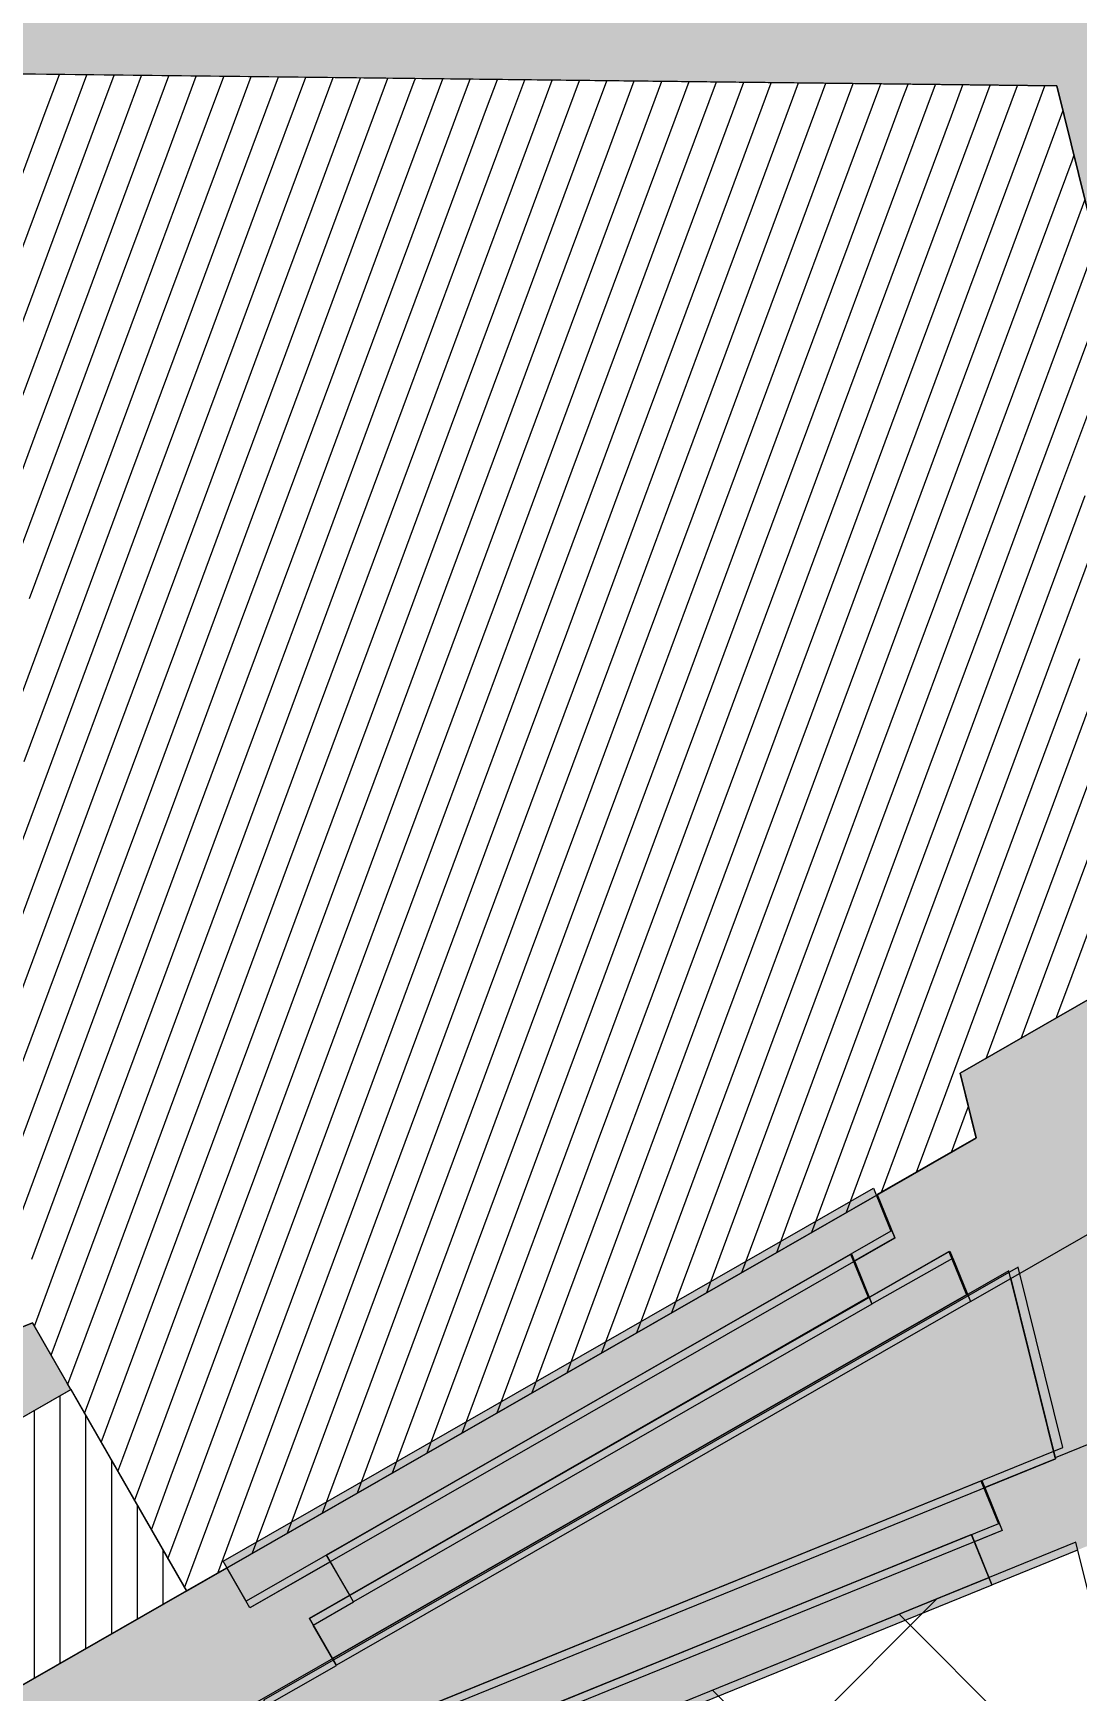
# Model space of a CAD drawing. Header units: millimetres. Extents: x -34838 to 729576, y -214038 to 121482.
# Drawn here: x 88240 to 94989, y 21061 to 31781 of the extents above; entities that cross this region are included whole.
import ezdxf

# ---------------------------------------------------------------- set-up
doc = ezdxf.new("R2010")
doc.units = ezdxf.units.MM
doc.header["$MEASUREMENT"] = 0
doc.set_wipeout_variables(frame=1)
doc.linetypes.add('Wipeout_Contour', pattern=[1000, 0, -1000])
for name, color, linetype, lineweight in [('0_Ном._пера__5', 7, 'Continuous', 0), ('_ ГП _ОЗЕЛЕНЕННЯ.3Д_Ном._пера__1', 7, 'Continuous', 13), ('_ ГП _СПОРУДИ.3Д_Ном._пера__1', 7, 'Continuous', 13), ('__ ГП __ДОРІЖКИ_.3Д_Ном._пера__1', 7, 'Continuous', 13)]:
    doc.layers.add(name, color=color, linetype=linetype, lineweight=lineweight)
for name, color, linetype, lineweight, true_color in [('0_Ном._пера__79', 7, 'Continuous', 13, 0x00bf30), ('_ ГП _90м басейн_Ном._пера__114', 7, 'Continuous', 13, 0xb9b9b9), ('_ ГП _90м басейн_Ном._пера__255', 7, 'Continuous', 0, 0xaaaaaa), ('_ ГП _ОЗЕЛЕНЕННЯ.3Д_Ном._пера__231', 7, 'Continuous', 13, 0xcfdbc1), ('_ ГП _ОЗЕЛЕНЕННЯ.3Д_Ном._пера__255', 7, 'Continuous', 0, 0xaaaaaa), ('_ ГП _СПОРУДИ.3Д_Ном._пера__253', 7, 'Continuous', 13, 0xdadada), ('__ ГП __ДОРІЖКИ_.3Д_Ном._пера__114', 7, 'Continuous', 13, 0xb9b9b9), ('__ ГП _СПОРУДИ.2Д_Ном._пера__231', 7, 'Continuous', 13, 0xcfdbc1), ('__ ГП _СПОРУДИ.2Д_Ном._пера__255', 7, 'Continuous', 0, 0xaaaaaa)]:
    doc.layers.add(name, color=color, linetype=linetype, lineweight=lineweight, true_color=true_color)
for name, color, linetype in [('_ ГП _90м басейн', 7, 'Continuous'), ('_ ГП _ОЗЕЛЕНЕННЯ.3Д', 7, 'Continuous'), ('_ ГП _СПОРУДИ.3Д', 7, 'Continuous'), ('__ ГП __ДОРІЖКИ_.3Д', 7, 'Continuous'), ('__ ГП _СПОРУДИ.2Д', 7, 'Continuous')]:
    doc.layers.add(name, color=color, linetype=linetype)
doc.styles.add('СГЕНЕРИР_СТИЛЬ_1', font='Arial.ttf')
doc.dimstyles.new('СГЕНЕРИР_СТИЛЬ__3', dxfattribs={"dimtxt": 500, "dimasz": 190, "dimexe": 0.18, "dimexo": 40, "dimgap": 0.09, "dimtad": 0, "dimtih": 1, "dimtoh": 1, "dimdec": 0, "dimzin": 0, "dimdsep": 46, "dimtxsty": 'СГЕНЕРИР_СТИЛЬ_1', "dimblk": 'ARROWHEAD_10', "dimblk1": 'ARROWHEAD_10', "dimblk2": 'ARROWHEAD_10', "dimcen": 0.09, "dimclrd": 256, "dimclre": 256, "dimclrt": 7, "dimazin": 0, "dimtfac": 1, "dimtdec": 4, "dimtmove": 0, "dimatfit": 3, "dimfxl": 1, "dimtolj": 1, "dimtzin": 0, "dimarcsym": 0})

# ---------------------------------------------------------------- blocks, each defined once
blk = doc.blocks.new('*X41')
at = {"layer": '_ ГП _90м басейн_Ном._пера__114', "color": 9, "linetype": 'Continuous', "lineweight": 13, "true_color": 0xb9b9b9}
for p, q in [((88324, 31286), (88409, 31514)), ((88481, 31227), (88586, 31512)), ((88637, 31169), (88763, 31510)), ((88637, 31169), (88763, 31510)), ((88793, 31111), (88940, 31508)), ((88949, 31053), (89117, 31506)), ((89106, 30995), (89294, 31504)), ((89262, 30937), (89472, 31502)), ((89418, 30879), (89649, 31500)), ((89418, 30879), (89649, 31500)), ((89574, 30821), (89826, 31498)), ((89730, 30763), (90003, 31496)), ((89887, 30705), (90180, 31494)), ((90043, 30647), (90357, 31492)), ((90199, 30589), (90534, 31490)), ((90199, 30589), (90534, 31490)), ((90355, 30531), (90704, 31469)), ((90512, 30473), (90860, 31411)), ((90704, 31469), (90711, 31488)), ((90860, 31411), (90888, 31486)), ((91016, 31353), (91065, 31484)), ((91172, 31295), (91242, 31482)), ((91329, 31237), (91419, 31480)), ((91329, 31237), (91419, 31480)), ((91485, 31179), (91596, 31478)), ((91641, 31121), (91773, 31476)), ((91797, 31063), (91950, 31474)), ((91954, 31005), (92127, 31472)), ((92110, 30947), (92304, 31470)), ((92110, 30947), (92304, 31470)), ((92266, 30888), (92481, 31468)), ((92422, 30830), (92658, 31466)), ((92578, 30772), (92835, 31464)), ((92735, 30714), (93012, 31461)), ((92891, 30656), (93189, 31459)), ((92891, 30656), (93189, 31459)), ((93047, 30598), (93366, 31457)), ((93203, 30540), (93543, 31455)), ((93360, 30482), (93708, 31420)), ((93708, 31420), (93720, 31453)), ((93864, 31362), (93897, 31451)), ((94020, 31304), (94074, 31449)), ((94020, 31304), (94074, 31449)), ((94177, 31246), (94251, 31447)), ((94333, 31188), (94428, 31445)), ((94489, 31130), (94605, 31443)), ((94645, 31072), (94782, 31441)), ((90668, 30415), (91016, 31353)), ((93516, 30424), (93864, 31362)), ((93672, 30366), (94020, 31304)), ((93672, 30366), (94020, 31304)), ((87976, 30348), (88324, 31286)), ((88132, 30290), (88481, 31227)), ((90824, 30357), (91172, 31295)), ((90980, 30299), (91329, 31237)), ((90980, 30299), (91329, 31237)), ((93828, 30308), (94177, 31246)), ((94801, 31014), (94899, 31277)), ((94801, 31014), (94899, 31277)), ((88289, 30232), (88637, 31169)), ((88289, 30232), (88637, 31169)), ((88445, 30174), (88793, 31111)), ((91137, 30241), (91485, 31179)), ((91293, 30183), (91641, 31121)), ((93985, 30250), (94333, 31188)), ((94141, 30192), (94489, 31130)), ((88601, 30116), (88949, 31053)), ((88757, 30058), (89106, 30995)), ((91449, 30125), (91797, 31063)), ((91605, 30067), (91954, 31005)), ((94297, 30134), (94645, 31072)), ((94453, 30076), (94801, 31014)), ((94453, 30076), (94801, 31014)), ((94958, 30956), (94970, 30989)), ((88914, 30000), (89262, 30937)), ((89070, 29942), (89418, 30879)), ((89070, 29942), (89418, 30879)), ((91762, 30009), (92110, 30947)), ((91762, 30009), (92110, 30947)), ((91918, 29951), (92266, 30888)), ((94610, 30018), (94958, 30956)), ((89226, 29884), (89574, 30821)), ((92074, 29893), (92422, 30830)), ((92230, 29835), (92578, 30772)), ((89382, 29826), (89730, 30763)), ((89539, 29768), (89887, 30705)), ((92387, 29777), (92735, 30714)), ((94766, 29960), (95041, 30702)), ((89695, 29710), (90043, 30647)), ((89851, 29652), (90199, 30589)), ((89851, 29652), (90199, 30589)), ((92543, 29719), (92891, 30656)), ((92543, 29719), (92891, 30656)), ((92699, 29661), (93047, 30598)), ((90007, 29594), (90355, 30531)), ((90164, 29536), (90512, 30473)), ((92855, 29603), (93203, 30540)), ((93012, 29545), (93360, 30482)), ((90320, 29478), (90668, 30415)), ((90476, 29420), (90824, 30357)), ((93168, 29487), (93516, 30424)), ((93324, 29429), (93672, 30366)), ((93324, 29429), (93672, 30366)), ((94922, 29902), (95112, 30415)), ((87941, 29295), (88289, 30232)), ((87941, 29295), (88289, 30232)), ((90632, 29362), (90980, 30299)), ((90632, 29362), (90980, 30299)), ((90789, 29304), (91137, 30241)), ((93480, 29371), (93828, 30308)), ((93637, 29313), (93985, 30250)), ((88097, 29237), (88445, 30174)), ((90945, 29246), (91293, 30183)), ((91101, 29188), (91449, 30125)), ((93793, 29255), (94141, 30192)), ((93949, 29197), (94297, 30134)), ((88253, 29179), (88601, 30116)), ((88409, 29121), (88757, 30058)), ((91257, 29130), (91605, 30067)), ((94105, 29139), (94453, 30076)), ((94105, 29139), (94453, 30076)), ((94261, 29081), (94610, 30018)), ((88566, 29062), (88914, 30000)), ((88722, 29004), (89070, 29942)), ((88722, 29004), (89070, 29942)), ((91413, 29072), (91762, 30009)), ((91413, 29072), (91762, 30009)), ((91570, 29014), (91918, 29951)), ((94418, 29023), (94766, 29960)), ((88878, 28946), (89226, 29884)), ((89034, 28888), (89382, 29826)), ((91726, 28956), (92074, 29893)), ((91882, 28898), (92230, 29835)), ((94574, 28965), (94922, 29902)), ((94730, 28907), (95078, 29844)), ((89190, 28830), (89539, 29768)), ((89347, 28772), (89695, 29710)), ((92038, 28840), (92387, 29777)), ((92195, 28782), (92543, 29719)), ((92195, 28782), (92543, 29719)), ((94886, 28849), (95235, 29786)), ((94886, 28849), (95235, 29786)), ((89503, 28714), (89851, 29652)), ((89503, 28714), (89851, 29652)), ((89659, 28656), (90007, 29594)), ((92351, 28723), (92699, 29661)), ((92507, 28665), (92855, 29603)), ((89815, 28598), (90164, 29536)), ((92663, 28607), (93012, 29545)), ((92820, 28549), (93168, 29487)), ((89972, 28540), (90320, 29478)), ((90128, 28482), (90476, 29420)), ((92976, 28491), (93324, 29429)), ((92976, 28491), (93324, 29429)), ((90284, 28424), (90632, 29362)), ((90284, 28424), (90632, 29362)), ((90440, 28366), (90789, 29304)), ((93132, 28433), (93480, 29371)), ((93288, 28375), (93637, 29313)), ((87905, 28241), (88253, 29179)), ((90597, 28308), (90945, 29246)), ((90753, 28250), (91101, 29188)), ((93445, 28317), (93793, 29255)), ((93601, 28259), (93949, 29197)), ((88061, 28183), (88409, 29121)), ((88217, 28125), (88566, 29062)), ((90909, 28192), (91257, 29130)), ((91065, 28134), (91413, 29072)), ((91065, 28134), (91413, 29072)), ((93757, 28201), (94105, 29139)), ((93757, 28201), (94105, 29139)), ((93913, 28143), (94261, 29081)), ((88374, 28067), (88722, 29004)), ((88374, 28067), (88722, 29004)), ((88530, 28009), (88878, 28946)), ((91222, 28076), (91570, 29014)), ((91378, 28018), (91726, 28956)), ((94070, 28085), (94418, 29023)), ((94226, 28027), (94574, 28965)), ((88686, 27951), (89034, 28888)), ((91534, 27960), (91882, 28898)), ((91690, 27902), (92038, 28840)), ((94382, 27969), (94730, 28907)), ((94538, 27911), (94886, 28849)), ((94538, 27911), (94886, 28849)), ((88842, 27893), (89190, 28830)), ((88999, 27835), (89347, 28772)), ((91847, 27844), (92195, 28782)), ((91847, 27844), (92195, 28782)), ((94695, 27853), (95043, 28791)), ((94851, 27795), (95199, 28733)), ((89155, 27777), (89503, 28714)), ((89155, 27777), (89503, 28714)), ((89311, 27719), (89659, 28656)), ((92003, 27786), (92351, 28723)), ((92159, 27728), (92507, 28665)), ((89467, 27661), (89815, 28598)), ((89624, 27603), (89972, 28540)), ((92315, 27670), (92663, 28607)), ((92472, 27612), (92820, 28549)), ((89780, 27545), (90128, 28482)), ((89936, 27487), (90284, 28424)), ((89936, 27487), (90284, 28424)), ((92628, 27554), (92976, 28491)), ((92628, 27554), (92976, 28491)), ((92784, 27496), (93132, 28433)), ((90092, 27429), (90440, 28366)), ((90249, 27371), (90597, 28308)), ((92940, 27438), (93288, 28375)), ((93097, 27380), (93445, 28317)), ((90405, 27313), (90753, 28250)), ((93253, 27322), (93601, 28259)), ((93409, 27264), (93757, 28201)), ((93409, 27264), (93757, 28201)), ((90561, 27255), (90909, 28192)), ((90717, 27197), (91065, 28134)), ((90717, 27197), (91065, 28134)), ((93565, 27206), (93913, 28143)), ((88026, 27130), (88374, 28067)), ((88026, 27130), (88374, 28067)), ((88182, 27072), (88530, 28009)), ((90873, 27139), (91222, 28076)), ((91030, 27081), (91378, 28018)), ((93721, 27148), (94070, 28085)), ((93878, 27090), (94226, 28027)), ((88338, 27014), (88686, 27951)), ((88494, 26956), (88842, 27893)), ((91186, 27023), (91534, 27960)), ((91342, 26965), (91690, 27902)), ((94034, 27032), (94382, 27969)), ((94190, 26974), (94538, 27911)), ((94190, 26974), (94538, 27911)), ((88650, 26897), (88999, 27835)), ((88807, 26839), (89155, 27777)), ((88807, 26839), (89155, 27777)), ((91498, 26907), (91847, 27844)), ((91498, 26907), (91847, 27844)), ((91655, 26849), (92003, 27786)), ((94346, 26916), (94695, 27853)), ((94503, 26858), (94851, 27795)), ((88963, 26781), (89311, 27719)), ((89119, 26723), (89467, 27661)), ((91811, 26791), (92159, 27728)), ((91967, 26733), (92315, 27670)), ((94659, 26800), (95007, 27737)), ((94815, 26742), (95163, 27679)), ((89275, 26665), (89624, 27603)), ((92123, 26675), (92472, 27612)), ((92280, 26617), (92628, 27554)), ((92280, 26617), (92628, 27554)), ((94971, 26684), (95320, 27621)), ((94971, 26684), (95320, 27621)), ((89432, 26607), (89780, 27545)), ((89588, 26549), (89936, 27487)), ((89588, 26549), (89936, 27487)), ((92436, 26558), (92784, 27496)), ((89744, 26491), (90092, 27429)), ((89900, 26433), (90249, 27371)), ((92592, 26500), (92940, 27438)), ((92748, 26442), (93097, 27380)), ((90057, 26375), (90405, 27313)), ((90213, 26317), (90561, 27255)), ((92905, 26384), (93253, 27322)), ((93061, 26326), (93409, 27264)), ((93061, 26326), (93409, 27264)), ((90369, 26259), (90717, 27197)), ((90369, 26259), (90717, 27197)), ((90525, 26201), (90873, 27139)), ((93217, 26268), (93565, 27206)), ((93373, 26210), (93721, 27148)), ((90682, 26143), (91030, 27081)), ((90838, 26085), (91186, 27023)), ((93530, 26152), (93878, 27090)), ((93686, 26094), (94034, 27032)), ((87990, 26076), (88338, 27014)), ((88146, 26018), (88494, 26956)), ((90994, 26027), (91342, 26965)), ((93842, 26036), (94190, 26974)), ((93842, 26036), (94190, 26974)), ((93998, 25978), (94346, 26916)), ((88302, 25960), (88650, 26897)), ((88459, 25902), (88807, 26839)), ((88459, 25902), (88807, 26839)), ((91150, 25969), (91498, 26907)), ((91150, 25969), (91498, 26907)), ((91307, 25911), (91655, 26849)), ((94155, 25920), (94503, 26858)), ((88615, 25844), (88963, 26781)), ((88771, 25786), (89119, 26723)), ((91463, 25853), (91811, 26791)), ((91619, 25795), (91967, 26733)), ((94311, 25862), (94659, 26800)), ((94467, 25804), (94815, 26742)), ((88927, 25728), (89275, 26665)), ((89084, 25670), (89432, 26607)), ((91775, 25737), (92123, 26675)), ((91932, 25679), (92280, 26617)), ((91932, 25679), (92280, 26617)), ((94623, 25746), (94971, 26684)), ((94623, 25746), (94971, 26684)), ((94780, 25688), (95128, 26626)), ((89240, 25612), (89588, 26549)), ((89240, 25612), (89588, 26549)), ((89396, 25554), (89744, 26491)), ((92088, 25621), (92436, 26558)), ((92244, 25563), (92592, 26500)), ((94936, 25630), (95284, 26568)), ((89552, 25496), (89900, 26433)), ((89709, 25438), (90057, 26375)), ((92400, 25505), (92748, 26442)), ((92556, 25447), (92905, 26384)), ((89865, 25380), (90213, 26317)), ((92713, 25389), (93061, 26326)), ((92713, 25389), (93061, 26326)), ((92869, 25331), (93217, 26268)), ((90021, 25322), (90369, 26259)), ((90021, 25322), (90369, 26259)), ((90177, 25264), (90525, 26201)), ((93025, 25273), (93373, 26210)), ((90333, 25206), (90682, 26143)), ((90490, 25148), (90838, 26085)), ((93181, 25215), (93530, 26152)), ((93338, 25157), (93686, 26094)), ((87954, 25023), (88302, 25960)), ((90646, 25090), (90994, 26027)), ((90802, 25032), (91150, 25969)), ((90802, 25032), (91150, 25969)), ((93494, 25099), (93842, 26036)), ((93494, 25099), (93842, 26036)), ((93650, 25041), (93998, 25978)), ((88110, 24965), (88459, 25902)), ((88110, 24965), (88459, 25902)), ((88267, 24907), (88615, 25844)), ((90958, 24974), (91307, 25911)), ((91115, 24916), (91463, 25853)), ((93806, 24983), (94155, 25920)), ((93963, 24925), (94311, 25862)), ((88423, 24849), (88771, 25786)), ((88579, 24791), (88927, 25728)), ((91271, 24858), (91619, 25795)), ((91427, 24800), (91775, 25737)), ((94119, 24867), (94467, 25804)), ((94402, 25151), (94623, 25746)), ((94402, 25151), (94623, 25746)), ((88735, 24732), (89084, 25670)), ((91583, 24742), (91932, 25679)), ((91583, 24742), (91932, 25679)), ((91740, 24684), (92088, 25621)), ((94628, 25281), (94780, 25688)), ((94854, 25411), (94936, 25630)), ((88892, 24674), (89240, 25612)), ((88892, 24674), (89240, 25612)), ((89048, 24616), (89396, 25554)), ((91896, 24626), (92244, 25563)), ((89204, 24558), (89552, 25496)), ((89360, 24500), (89709, 25438)), ((92052, 24568), (92400, 25505)), ((92208, 24510), (92556, 25447)), ((89517, 24442), (89865, 25380)), ((89673, 24384), (90021, 25322)), ((89673, 24384), (90021, 25322)), ((92365, 24452), (92713, 25389)), ((92365, 24452), (92713, 25389)), ((92521, 24393), (92869, 25331)), ((89829, 24326), (90177, 25264)), ((89985, 24268), (90333, 25206)), ((92677, 24335), (93025, 25273)), ((92833, 24277), (93181, 25215)), ((90142, 24210), (90490, 25148)), ((90298, 24152), (90646, 25090)), ((92990, 24219), (93338, 25157)), ((93146, 24161), (93494, 25099)), ((93146, 24161), (93494, 25099)), ((90454, 24094), (90802, 25032)), ((90454, 24094), (90802, 25032)), ((93302, 24103), (93650, 25041)), ((93499, 24156), (93806, 24983)), ((87919, 23969), (88267, 24907)), ((90610, 24036), (90958, 24974)), ((90767, 23978), (91115, 24916)), ((93725, 24286), (93963, 24925)), ((88075, 23911), (88423, 24849)), ((88231, 23853), (88579, 24791)), ((90923, 23920), (91271, 24858)), ((91079, 23862), (91427, 24800)), ((93951, 24415), (94119, 24867)), ((94177, 24545), (94275, 24809)), ((94177, 24545), (94275, 24809)), ((94275, 24809), (94287, 24841)), ((94275, 24809), (94287, 24841)), ((88387, 23795), (88735, 24732)), ((88544, 23737), (88892, 24674)), ((88544, 23737), (88892, 24674)), ((91235, 23804), (91583, 24742)), ((91235, 23804), (91583, 24742)), ((91392, 23746), (91740, 24684)), ((88700, 23679), (89048, 24616)), ((88856, 23621), (89204, 24558)), ((91548, 23688), (91896, 24626)), ((91704, 23630), (92052, 24568)), ((89012, 23563), (89360, 24500)), ((89169, 23505), (89517, 24442)), ((91860, 23572), (92208, 24510)), ((92016, 23514), (92365, 24452)), ((92016, 23514), (92365, 24452)), ((89325, 23447), (89673, 24384)), ((89325, 23447), (89673, 24384)), ((92173, 23456), (92521, 24393)), ((92370, 23508), (92677, 24335)), ((89481, 23389), (89829, 24326)), ((89637, 23331), (89985, 24268)), ((92596, 23638), (92833, 24277)), ((89793, 23273), (90142, 24210)), ((89950, 23215), (90298, 24152)), ((92822, 23767), (92990, 24219)), ((93048, 23897), (93146, 24161)), ((93048, 23897), (93146, 24161)), ((90106, 23157), (90454, 24094)), ((90106, 23157), (90454, 24094)), ((90262, 23099), (90610, 24036)), ((93274, 24027), (93302, 24103)), ((90418, 23041), (90767, 23978)), ((90575, 22983), (90923, 23920)), ((90731, 22925), (91079, 23862)), ((90887, 22867), (91235, 23804)), ((90887, 22867), (91235, 23804)), ((88248, 23420), (88387, 23795)), ((88356, 23232), (88544, 23737)), ((88356, 23232), (88544, 23737)), ((91043, 22809), (91392, 23746)), ((88464, 23044), (88700, 23679)), ((88572, 22856), (88856, 23621)), ((91240, 22860), (91548, 23688)), ((91466, 22990), (91704, 23630)), ((88680, 22668), (89012, 23563)), ((88820, 22567), (89169, 23505)), ((91692, 23119), (91860, 23572)), ((91918, 23249), (92016, 23514)), ((91918, 23249), (92016, 23514)), ((88977, 22509), (89325, 23447)), ((88977, 22509), (89325, 23447)), ((89133, 22451), (89481, 23389)), ((92144, 23379), (92173, 23456)), ((89289, 22393), (89637, 23331)), ((89445, 22335), (89793, 23273)), ((89602, 22277), (89950, 23215)), ((89758, 22219), (90106, 23157)), ((89758, 22219), (90106, 23157)), ((89914, 22161), (90262, 23099)), ((90111, 22212), (90418, 23041)), ((90337, 22342), (90575, 22983)), ((90563, 22471), (90731, 22925)), ((90788, 22601), (90887, 22867)), ((90788, 22601), (90887, 22867)), ((91014, 22731), (91043, 22809)), ((88788, 22479), (88820, 22567)), ((88896, 22291), (88977, 22509)), ((88896, 22291), (88977, 22509)), ((89004, 22103), (89133, 22451)), ((89111, 21915), (89289, 22393)), ((89219, 21727), (89445, 22335)), ((89433, 21823), (89602, 22277)), ((89659, 21953), (89758, 22219)), ((89659, 21953), (89758, 22219)), ((89885, 22083), (89914, 22161))]:
    blk.add_line(p, q, dxfattribs=at)
blk = doc.blocks.new('3D-сетка_23_4', base_point=(96163, 26163))
at = {"layer": '_ ГП _90м басейн_Ном._пера__255', "color": 253, "linetype": 'Continuous', "lineweight": 0, "true_color": 0xaaaaaa, "flags": 128}
blk.add_lwpolyline([(96163, 26163), (94859, 31440), (77309, 31642, -0.119322), (75521, 26477), (83313, 21435), (88236, 23441), (89231, 21707), (94337, 24636), (94235, 25055)], format="xyb", close=True, dxfattribs=at)
at = {"layer": '_ ГП _90м басейн', "color": 253, "lineweight": 0, "true_color": 0xaaaaaa}
blk.add_blockref('*X41', (0, 0), dxfattribs=at)
blk = doc.blocks.new('*X49')
at = {"layer": '_ ГП _90м басейн_Ном._пера__114', "color": 9, "linetype": 'Continuous', "lineweight": 13, "true_color": 0xb9b9b9}
for p, q in [((88415, 22679), (88415, 22969)), ((88248, 22679), (88248, 22873)), ((88248, 22679), (88248, 22873)), ((88581, 22679), (88581, 22844)), ((88081, 22679), (88081, 22777)), ((87915, 22679), (87915, 22682)), ((87915, 21679), (87915, 22679)), ((88081, 21679), (88081, 22679)), ((88248, 21679), (88248, 22679)), ((88248, 21679), (88248, 22679)), ((88415, 21679), (88415, 22679)), ((88581, 21679), (88581, 22679)), ((87748, 21679), (87748, 22586)), ((88748, 21679), (88748, 22553)), ((87581, 21679), (87581, 22491)), ((87248, 21679), (87248, 22299)), ((87415, 21679), (87415, 22395)), ((87415, 21679), (87415, 22395)), ((87081, 21679), (87081, 22204)), ((88915, 21679), (88915, 22263)), ((86915, 21679), (86915, 22108)), ((86748, 21679), (86748, 22013)), ((86581, 21679), (86581, 21917)), ((86581, 21679), (86581, 21917)), ((89081, 21679), (89081, 21972)), ((89081, 21679), (89081, 21972)), ((86415, 21679), (86415, 21821)), ((86248, 21679), (86248, 21726)), ((86248, 20679), (86248, 21679)), ((86415, 20679), (86415, 21679)), ((86581, 20679), (86581, 21679)), ((86581, 20679), (86581, 21679)), ((86748, 20679), (86748, 21679)), ((86915, 20679), (86915, 21679)), ((87081, 20679), (87081, 21679)), ((87248, 20679), (87248, 21679)), ((87415, 20679), (87415, 21679)), ((87415, 20679), (87415, 21679)), ((87581, 20761), (87581, 21679)), ((87748, 20857), (87748, 21679)), ((87915, 20952), (87915, 21679)), ((88081, 21048), (88081, 21679)), ((88248, 21144), (88248, 21679)), ((88248, 21144), (88248, 21679)), ((88415, 21239), (88415, 21679)), ((88581, 21335), (88581, 21679)), ((88748, 21430), (88748, 21679)), ((88915, 21526), (88915, 21679)), ((89081, 21622), (89081, 21679)), ((89081, 21622), (89081, 21679)), ((86081, 20679), (86081, 21630)), ((85915, 20679), (85915, 21534)), ((85581, 20679), (85581, 21343)), ((85748, 20679), (85748, 21439)), ((85748, 20679), (85748, 21439)), ((85415, 20679), (85415, 21248)), ((85248, 20679), (85248, 21152)), ((85081, 20679), (85081, 21056)), ((84915, 20679), (84915, 20961)), ((84915, 20679), (84915, 20961)), ((84748, 20679), (84748, 20865)), ((84581, 20679), (84581, 20770)), ((84415, 19679), (84415, 20674)), ((84581, 19679), (84581, 20679)), ((84748, 19679), (84748, 20679)), ((84915, 19679), (84915, 20679)), ((84915, 19679), (84915, 20679)), ((85081, 19679), (85081, 20679)), ((85248, 19679), (85248, 20679)), ((85415, 19679), (85415, 20679)), ((85581, 19679), (85581, 20679)), ((85748, 19710), (85748, 20679)), ((85748, 19710), (85748, 20679)), ((85915, 19805), (85915, 20679)), ((86081, 19901), (86081, 20679)), ((86248, 19996), (86248, 20679)), ((86415, 20092), (86415, 20679)), ((86581, 20188), (86581, 20679)), ((86581, 20188), (86581, 20679)), ((86748, 20283), (86748, 20679)), ((86915, 20379), (86915, 20679)), ((87081, 20474), (87081, 20679)), ((87248, 20570), (87248, 20679)), ((87415, 20666), (87415, 20679)), ((87415, 20666), (87415, 20679)), ((84081, 19679), (84081, 20483)), ((84081, 19679), (84081, 20483)), ((84248, 19679), (84248, 20578)), ((83915, 19679), (83915, 20387)), ((83748, 19679), (83748, 20292)), ((83581, 19679), (83581, 20196)), ((83415, 19679), (83415, 20100)), ((83248, 19679), (83248, 20005)), ((83248, 19679), (83248, 20005)), ((83081, 19679), (83081, 19909)), ((82915, 19679), (82915, 19814)), ((82581, 18679), (82581, 19622)), ((82748, 19679), (82748, 19718)), ((82748, 18679), (82748, 19679)), ((82915, 18679), (82915, 19679)), ((83081, 18679), (83081, 19679)), ((83248, 18679), (83248, 19679)), ((83248, 18679), (83248, 19679)), ((83415, 18679), (83415, 19679)), ((83581, 18679), (83581, 19679)), ((83748, 18679), (83748, 19679)), ((83915, 18679), (83915, 19679)), ((84081, 18754), (84081, 19679)), ((84081, 18754), (84081, 19679)), ((84248, 18849), (84248, 19679)), ((84415, 18945), (84415, 19679)), ((84581, 19040), (84581, 19679)), ((84748, 19136), (84748, 19679)), ((84915, 19232), (84915, 19679)), ((84915, 19232), (84915, 19679)), ((85081, 19327), (85081, 19679)), ((85248, 19423), (85248, 19679)), ((85415, 19518), (85415, 19679)), ((85581, 19614), (85581, 19679)), ((82415, 18679), (82415, 19527)), ((82415, 18679), (82415, 19527)), ((82248, 18679), (82248, 19431)), ((82081, 18679), (82081, 19336)), ((81915, 18679), (81915, 19240)), ((81748, 18679), (81748, 19144)), ((81581, 18679), (81581, 19049)), ((81581, 18679), (81581, 19049)), ((81415, 18679), (81415, 18953)), ((81081, 18679), (81081, 18762)), ((81248, 18679), (81248, 18858)), ((80915, 17679), (80915, 18666)), ((81081, 17679), (81081, 18679)), ((81248, 17679), (81248, 18679)), ((81415, 17679), (81415, 18679)), ((81581, 17679), (81581, 18679)), ((81581, 17679), (81581, 18679)), ((81748, 17679), (81748, 18679)), ((81915, 17679), (81915, 18679)), ((82081, 17679), (82081, 18679)), ((82248, 17702), (82248, 18679)), ((82415, 17797), (82415, 18679)), ((82415, 17797), (82415, 18679)), ((82581, 17893), (82581, 18679)), ((82748, 17989), (82748, 18679)), ((82915, 18084), (82915, 18679)), ((83081, 18180), (83081, 18679)), ((83248, 18275), (83248, 18679)), ((83248, 18275), (83248, 18679)), ((83415, 18371), (83415, 18679)), ((83581, 18467), (83581, 18679)), ((83748, 18562), (83748, 18679)), ((83915, 18658), (83915, 18679)), ((80748, 17679), (80748, 18571)), ((80748, 17679), (80748, 18571)), ((80581, 17679), (80581, 18475)), ((80415, 17679), (80415, 18380)), ((80248, 17679), (80248, 18284)), ((80081, 17679), (80081, 18188)), ((79915, 17679), (79915, 18093)), ((79915, 17679), (79915, 18093)), ((79748, 17679), (79748, 17997)), ((79415, 17679), (79415, 17806)), ((79581, 17679), (79581, 17902)), ((79248, 17679), (79248, 17710)), ((79081, 17342), (79081, 17615)), ((79081, 17342), (79081, 17615)), ((79248, 17137), (79248, 17679)), ((79415, 16932), (79415, 17679)), ((79581, 16727), (79581, 17679)), ((79748, 16679), (79748, 17679)), ((79915, 16679), (79915, 17679)), ((79915, 16679), (79915, 17679)), ((80081, 16679), (80081, 17679)), ((80248, 16679), (80248, 17679)), ((80415, 16679), (80415, 17679)), ((80581, 16746), (80581, 17679)), ((80748, 16841), (80748, 17679)), ((80748, 16841), (80748, 17679)), ((80915, 16937), (80915, 17679)), ((81081, 17033), (81081, 17679)), ((81248, 17128), (81248, 17679)), ((81415, 17224), (81415, 17679)), ((81581, 17319), (81581, 17679)), ((81581, 17319), (81581, 17679)), ((81748, 17415), (81748, 17679)), ((81915, 17511), (81915, 17679)), ((82081, 17606), (82081, 17679)), ((79748, 16522), (79748, 16679)), ((79915, 16363), (79915, 16679)), ((79915, 16363), (79915, 16679)), ((80081, 16459), (80081, 16679)), ((80248, 16555), (80248, 16679)), ((80415, 16650), (80415, 16679))]:
    blk.add_line(p, q, dxfattribs=at)
blk = doc.blocks.new('3D-сетка_27_4', base_point=(88486, 23010))
at = {"layer": '_ ГП _90м басейн_Ном._пера__255', "color": 253, "linetype": 'Continuous', "lineweight": 0, "true_color": 0xaaaaaa, "flags": 128}
blk.add_lwpolyline([(88486, 23010), (78930, 17528), (79889, 16349), (89233, 21708)], close=True, dxfattribs=at)
at = {"layer": '_ ГП _90м басейн', "color": 253, "lineweight": 0, "true_color": 0xaaaaaa}
blk.add_blockref('*X49', (0, 0), dxfattribs=at)
blk = doc.blocks.new('3D-сетка_28_4', base_point=(18511, 102144))
at = {"layer": '_ ГП _ОЗЕЛЕНЕННЯ.3Д_Ном._пера__231', "linetype": 'Continuous', "lineweight": 0, "true_color": 0x7c8373}
blk.add_hatch(color=8, dxfattribs=at).paths.add_polyline_path([(18511, 102144), (32176, 99356), (32777, 102133), (38339, 98909), (38107, 98143), (41707, 96057), (42933, 99724), (57004, 95039), (54799, 88385), (66883, 81470), (66652, 73238), (81463, 64652), (82125, 63322), (81854, 62743), (89127, 48106), (89818, 46715), (91316, 47709), (91592, 46559), (89925, 45540), (90302, 44041), (93163, 32469), (77339, 32030), (77309, 31642), (94859, 31440), (96163, 26163), (94235, 25055), (94337, 24636), (93698, 24270), (93812, 23990), (93551, 23841), (93664, 23563), (94187, 23859), (94301, 23578), (94561, 23728), (94850, 22561), (94394, 22376), (94507, 22098), (94326, 22024), (94439, 21746), (94995, 21972), (101771, 24743), (100702, 29065), (98651, 37246), (97849, 40431), (96873, 44300), (95480, 49804), (95190, 50477), (91449, 58040), (87509, 65969), (80026, 81028), (79018, 83014, -0.058401), (76228, 90820), (73212, 105082, 0.044749), (70748, 112333), (66846, 121482), (18029, 115801), (18213, 110575)])
at = {"layer": '_ ГП _ОЗЕЛЕНЕННЯ.3Д_Ном._пера__255', "color": 253, "linetype": 'Continuous', "lineweight": 0, "true_color": 0xaaaaaa, "flags": 128}
blk.add_lwpolyline([(90302, 44041), (93163, 32469), (77339, 32030), (77309, 31642), (94859, 31440), (96163, 26163), (94235, 25055), (94337, 24636), (93698, 24270), (93812, 23990), (93551, 23841), (93664, 23563), (94187, 23859), (94301, 23578), (94561, 23728), (94850, 22561), (94394, 22376), (94507, 22098), (94326, 22024), (94439, 21746), (94995, 21972)], dxfattribs=at)
blk = doc.blocks.new('3D-сетка_29_4', base_point=(69461, 16080))
at = {"layer": '__ ГП _СПОРУДИ.2Д_Ном._пера__231', "linetype": 'Continuous', "lineweight": 0, "true_color": 0x7c8373}
blk.add_hatch(color=8, dxfattribs=at).paths.add_polyline_path([(69461, 16080), (73282, 16080), (75963, 16080), (76210, 16080), (76339, 16080), (78930, 17528), (88483, 23011), (88460, 23050), (88236, 23441), (83313, 21435), (80250, 19651), (78180, 18450), (77427, 19377), (77220, 19292), (76585, 19029), (71781, 17040)])
at = {"layer": '__ ГП _СПОРУДИ.2Д_Ном._пера__255', "color": 253, "linetype": 'Continuous', "lineweight": 0, "true_color": 0xaaaaaa, "flags": 128}
blk.add_lwpolyline([(69461, 16080), (73282, 16080), (75963, 16080), (76210, 16080), (76339, 16080), (78930, 17528), (88483, 23011), (88460, 23050), (88236, 23441), (83313, 21435), (80250, 19651), (78180, 18450), (77427, 19377), (77220, 19292), (76585, 19029), (71781, 17040)], close=True, dxfattribs=at)
blk = doc.blocks.new('3D-сетка_30_4', base_point=(90312, 21636))
at = {"layer": '_ ГП _ОЗЕЛЕНЕННЯ.3Д_Ном._пера__231', "linetype": 'Continuous', "lineweight": 0, "true_color": 0x7c8373}
blk.add_hatch(color=8, dxfattribs=at).paths.add_polyline_path([(90312, 21636), (90163, 21896), (89642, 21598), (89493, 21858), (89233, 21708), (79889, 16349), (80209, 15956), (90200, 20022), (90086, 20302), (90329, 20400), (90179, 20661), (89899, 20547), (89680, 20928), (90201, 21226), (90052, 21487)])
at = {"layer": '_ ГП _ОЗЕЛЕНЕННЯ.3Д_Ном._пера__255', "color": 253, "linetype": 'Continuous', "lineweight": 0, "true_color": 0xaaaaaa, "flags": 128}
blk.add_lwpolyline([(90312, 21636), (90163, 21896), (89642, 21598), (89493, 21858), (89233, 21708), (79889, 16349), (80209, 15956), (90200, 20022), (90086, 20302), (90329, 20400), (90179, 20661), (89899, 20547), (89680, 20928), (90201, 21226), (90052, 21487)], close=True, dxfattribs=at)
blk = doc.blocks.new('3D-сетка_38_4', base_point=(90200, 20022))
at = {"layer": '__ ГП __ДОРІЖКИ_.3Д_Ном._пера__114', "linetype": 'Continuous', "lineweight": 0, "true_color": 0x2e2e2e}
blk.add_hatch(color=250, dxfattribs=at).paths.add_polyline_path([(90200, 20022), (94439, 21746), (94307, 22073), (90068, 20348)])
at = {"layer": '__ ГП __ДОРІЖКИ_.3Д_Ном._пера__1', "color": 7, "linetype": 'Continuous', "lineweight": 13, "flags": 128}
blk.add_lwpolyline([(90200, 20022), (90068, 20348), (94307, 22073), (94439, 21746)], close=True, dxfattribs=at)
blk = doc.blocks.new('3D-сетка_39_4', base_point=(90329, 20400))
at = {"layer": '__ ГП __ДОРІЖКИ_.3Д_Ном._пера__114', "linetype": 'Continuous', "lineweight": 0, "true_color": 0x2e2e2e}
blk.add_hatch(color=250, dxfattribs=at).paths.add_polyline_path([(90329, 20400), (94507, 22098), (94375, 22422), (90154, 20704)])
at = {"layer": '__ ГП __ДОРІЖКИ_.3Д_Ном._пера__1', "color": 7, "linetype": 'Continuous', "lineweight": 13, "flags": 128}
blk.add_lwpolyline([(90329, 20400), (90154, 20704), (94375, 22422), (94507, 22098)], close=True, dxfattribs=at)
blk = doc.blocks.new('3D-сетка_40_4', base_point=(89899, 20547))
at = {"layer": '__ ГП __ДОРІЖКИ_.3Д_Ном._пера__114', "linetype": 'Continuous', "lineweight": 0, "true_color": 0x2e2e2e}
blk.add_hatch(color=250, dxfattribs=at).paths.add_polyline_path([(89899, 20547), (94850, 22561), (94549, 23778), (89656, 20971)])
at = {"layer": '__ ГП __ДОРІЖКИ_.3Д_Ном._пера__1', "color": 7, "linetype": 'Continuous', "lineweight": 13, "flags": 128}
blk.add_lwpolyline([(89899, 20547), (94850, 22561), (94549, 23778), (89656, 20971)], close=True, dxfattribs=at)
blk = doc.blocks.new('3D-сетка_41_4', base_point=(90201, 21226))
at = {"layer": '__ ГП __ДОРІЖКИ_.3Д_Ном._пера__114', "linetype": 'Continuous', "lineweight": 0, "true_color": 0x2e2e2e}
blk.add_hatch(color=250, dxfattribs=at).paths.add_polyline_path([(90201, 21226), (94301, 23578), (94168, 23905), (90027, 21530)])
at = {"layer": '__ ГП __ДОРІЖКИ_.3Д_Ном._пера__1', "color": 7, "linetype": 'Continuous', "lineweight": 13, "flags": 128}
blk.add_lwpolyline([(90201, 21226), (90027, 21530), (94168, 23905), (94301, 23578)], close=True, dxfattribs=at)
blk = doc.blocks.new('3D-сетка_42_4', base_point=(90312, 21636))
at = {"layer": '__ ГП __ДОРІЖКИ_.3Д_Ном._пера__114', "linetype": 'Continuous', "lineweight": 0, "true_color": 0x2e2e2e}
blk.add_hatch(color=250, dxfattribs=at).paths.add_polyline_path([(90312, 21636), (93664, 23563), (93532, 23888), (90138, 21940)])
at = {"layer": '__ ГП __ДОРІЖКИ_.3Д_Ном._пера__1', "color": 7, "linetype": 'Continuous', "lineweight": 13, "flags": 128}
blk.add_lwpolyline([(90312, 21636), (90138, 21940), (93532, 23888), (93664, 23563)], close=True, dxfattribs=at)
blk = doc.blocks.new('3D-сетка_43_4', base_point=(89642, 21598))
at = {"layer": '__ ГП __ДОРІЖКИ_.3Д_Ном._пера__114', "linetype": 'Continuous', "lineweight": 0, "true_color": 0x2e2e2e}
blk.add_hatch(color=250, dxfattribs=at).paths.add_polyline_path([(89642, 21598), (93812, 23990), (93698, 24270), (89493, 21858)])
at = {"layer": '__ ГП __ДОРІЖКИ_.3Д_Ном._пера__1', "color": 7, "linetype": 'Continuous', "lineweight": 13, "flags": 128}
blk.add_lwpolyline([(89642, 21598), (89493, 21858), (93698, 24270), (93812, 23990)], close=True, dxfattribs=at)
blk = doc.blocks.new('3D-сетка_73_4', base_point=(90182, 20068))
at = {"layer": '__ ГП __ДОРІЖКИ_.3Д_Ном._пера__114', "linetype": 'Continuous', "lineweight": 0, "true_color": 0x2e2e2e}
blk.add_hatch(color=250, dxfattribs=at).paths.add_polyline_path([(90182, 20068), (94421, 21793), (94306, 22073), (90067, 20348)])
at = {"layer": '__ ГП __ДОРІЖКИ_.3Д_Ном._пера__1', "color": 7, "linetype": 'Continuous', "lineweight": 13, "flags": 128}
blk.add_lwpolyline([(90182, 20068), (90067, 20348), (94306, 22073), (94421, 21793)], close=True, dxfattribs=at)
blk = doc.blocks.new('3D-сетка_74_4', base_point=(90304, 20444))
at = {"layer": '__ ГП __ДОРІЖКИ_.3Д_Ном._пера__114', "linetype": 'Continuous', "lineweight": 0, "true_color": 0x2e2e2e}
blk.add_hatch(color=250, dxfattribs=at).paths.add_polyline_path([(90304, 20444), (94482, 22141), (94369, 22419), (90155, 20704)])
at = {"layer": '__ ГП __ДОРІЖКИ_.3Д_Ном._пера__1', "color": 7, "linetype": 'Continuous', "lineweight": 13, "flags": 128}
blk.add_lwpolyline([(90304, 20444), (90155, 20704), (94369, 22419), (94482, 22141)], close=True, dxfattribs=at)
blk = doc.blocks.new('3D-сетка_75_4', base_point=(89949, 20621))
at = {"layer": '__ ГП __ДОРІЖКИ_.3Д_Ном._пера__114', "linetype": 'Continuous', "lineweight": 0, "true_color": 0x2e2e2e}
blk.add_hatch(color=250, dxfattribs=at).paths.add_polyline_path([(89949, 20621), (94899, 22635), (94611, 23802), (89730, 21002)])
at = {"layer": '__ ГП __ДОРІЖКИ_.3Д_Ном._пера__1', "color": 7, "linetype": 'Continuous', "lineweight": 13, "flags": 128}
blk.add_lwpolyline([(89949, 20621), (94899, 22635), (94611, 23802), (89730, 21002)], close=True, dxfattribs=at)
blk = doc.blocks.new('3D-сетка_76_4', base_point=(90176, 21270))
at = {"layer": '__ ГП __ДОРІЖКИ_.3Д_Ном._пера__114', "linetype": 'Continuous', "lineweight": 0, "true_color": 0x2e2e2e}
blk.add_hatch(color=250, dxfattribs=at).paths.add_polyline_path([(90176, 21270), (94276, 23622), (94162, 23902), (90027, 21530)])
at = {"layer": '__ ГП __ДОРІЖКИ_.3Д_Ном._пера__1', "color": 7, "linetype": 'Continuous', "lineweight": 13, "flags": 128}
blk.add_lwpolyline([(90176, 21270), (90027, 21530), (94162, 23902), (94276, 23622)], close=True, dxfattribs=at)
blk = doc.blocks.new('3D-сетка_77_4', base_point=(90287, 21679))
at = {"layer": '__ ГП __ДОРІЖКИ_.3Д_Ном._пера__114', "linetype": 'Continuous', "lineweight": 0, "true_color": 0x2e2e2e}
blk.add_hatch(color=250, dxfattribs=at).paths.add_polyline_path([(90287, 21679), (93639, 23607), (93526, 23885), (90138, 21939)])
at = {"layer": '__ ГП __ДОРІЖКИ_.3Д_Ном._пера__1', "color": 7, "linetype": 'Continuous', "lineweight": 13, "flags": 128}
blk.add_lwpolyline([(90287, 21679), (90138, 21939), (93526, 23885), (93639, 23607)], close=True, dxfattribs=at)
blk = doc.blocks.new('3D-сетка_78_4', base_point=(89617, 21641))
at = {"layer": '__ ГП __ДОРІЖКИ_.3Д_Ном._пера__114', "linetype": 'Continuous', "lineweight": 0, "true_color": 0x2e2e2e}
blk.add_hatch(color=250, dxfattribs=at).paths.add_polyline_path([(89617, 21641), (93787, 24033), (93673, 24313), (89468, 21901)])
at = {"layer": '__ ГП __ДОРІЖКИ_.3Д_Ном._пера__1', "color": 7, "linetype": 'Continuous', "lineweight": 13, "flags": 128}
blk.add_lwpolyline([(89617, 21641), (89468, 21901), (93673, 24313), (93787, 24033)], close=True, dxfattribs=at)
blk = doc.blocks.new('Перекрытие_2_4', base_point=(-3125, 12148))
at = {"layer": '_ ГП _СПОРУДИ.3Д_Ном._пера__253', "linetype": 'Continuous', "lineweight": 13, "true_color": 0xdadada}
h = blk.add_hatch(dxfattribs=at)
h.set_pattern_fill('Г___ТРОТУАРИ_М500_0004', color=254, style=0, pattern_type=2)
h.set_pattern_definition([(45, (-275, 12150), (-848.528, 848.528), []), (315, (-275, 12150), (848.528, 848.528), [])])
h.paths.add_polyline_path([(-3125, 12148), (-3125, 10008), (-2650, 9430), (-2650, 9150), (-75, 9150), (-75, 12150), (70932, 12150), (96193, 12150), (96203, 17088), (94983, 22022), (80176, 15996), (78930, 17528), (76339, 16080), (47497, 16080), (47497, 16180), (42497, 16180), (42497, 16080), (32905, 16080), (30405, 16080), (-1129, 16080), (-3125, 16080), (-3125, 12148)])
at = {"layer": '_ ГП _СПОРУДИ.3Д_Ном._пера__1', "color": 7, "linetype": 'Continuous', "lineweight": 13, "flags": 128}
blk.add_lwpolyline([(-3125, 12148), (-3125, 10008), (-2650, 9430), (-2650, 9150), (-75, 9150), (-75, 12150), (70932, 12150), (96193, 12150), (96203, 17088), (94983, 22022), (80176, 15996), (78930, 17528), (76339, 16080), (47497, 16080), (47497, 16180), (42497, 16180), (42497, 16080), (32905, 16080), (30405, 16080), (-1129, 16080), (-3125, 16080), (-3125, 12148)], close=True, dxfattribs=at)
blk = doc.blocks.new('Перекрытие_3_4', base_point=(84142, 71630))
at = {"layer": '_ ГП _ОЗЕЛЕНЕННЯ.3Д', "linetype": 'Continuous', "lineweight": 13}
blk.add_hatch(color=8, dxfattribs=at).paths.add_polyline_path([(84142, 71630), (83563, 70254), (93996, 49117), (99625, 26632), (94561, 23728), (94848, 22567), (100095, 24695), (101173, 25134), (95061, 49509)])
at = {"layer": '_ ГП _ОЗЕЛЕНЕННЯ.3Д_Ном._пера__1', "color": 7, "linetype": 'Continuous', "lineweight": 13, "flags": 128}
blk.add_lwpolyline([(84142, 71630), (95061, 49509), (101173, 25134), (100095, 24695), (94848, 22567), (94561, 23728), (99625, 26632), (93996, 49117), (83563, 70254)], close=True, dxfattribs=at)
blk = doc.blocks.new('*D255')
at = {"layer": '0_Ном._пера__79', "linetype": 'Continuous', "lineweight": 13, "true_color": 0x00bf30, "transparency": 16777216}
for points in [[(79979, 16238), (79838, 16230), (79988, 16097)], [(80464, 16114), (80389, 15994), (80584, 16039)]]:
    blk.add_hatch(color=102, dxfattribs=at).paths.add_polyline_path(points)
at = {"layer": '0_Ном._пера__79', "color": 102, "linetype": 'Continuous', "lineweight": 13, "true_color": 0x00bf30, "transparency": 16777216}
for p, q in [((79979, 16238), (79838, 16230)), ((79988, 16097), (79838, 16230)), ((79979, 16238), (79988, 16097)), ((80464, 16114), (80389, 15994)), ((80464, 16114), (80584, 16039)), ((80584, 16039), (80389, 15994))]:
    blk.add_line(p, q, dxfattribs=at)
for start, end in [(22.1414, 129.1218), (147.6139, 157.0143), (354.2489, 3.6494)]:
    blk.add_arc((80176, 15996), 311, start, end, dxfattribs=at)
at = {"color": 254, "linetype": 'Wipeout_Contour', "lineweight": 0, "ltscale": 330973.748069, "transparency": 16777216}
blk.add_wipeout([(79956, 15359), (82519, 15359), (82519, 16059), (79956, 16059)], dxfattribs=at)
at = {"layer": '0_Ном._пера__5', "color": 7, "lineweight": 0, "transparency": 16777216, "insert": (80056, 15459), "char_height": 500, "attachment_point": 7, "style": 'СГЕНЕРИР_СТИЛЬ_1'}
blk.add_mtext('\\A1;{\\pql;\\fArial|b0|i0|c204|p34;106,98°}', dxfattribs=at)
blk = doc.blocks.new('ARROWHEAD_10')
at = {"linetype": 'Continuous', "lineweight": 0}
blk.add_hatch(color=0, dxfattribs=at).paths.add_polyline_path([(-0.525, 0.525), (0, 0), (-0.525, -0.525)])
at = {"color": 0, "linetype": 'Continuous', "lineweight": 0}
blk.add_line((0, 0), (-1, 0), dxfattribs=at)

msp = doc.modelspace()

# ---------------------------------------------------------------- block references
at = {"layer": '_ ГП _90м басейн', "color": 253, "lineweight": 0, "true_color": 0xaaaaaa}
for name, p in [('3D-сетка_23_4', (96163.5, 26162.8)), ('3D-сетка_27_4', (88486.2, 23009.6))]:
    msp.add_blockref(name, p, dxfattribs=at)
at = {"layer": '_ ГП _ОЗЕЛЕНЕННЯ.3Д', "color": 253, "lineweight": 0, "true_color": 0xaaaaaa}
for name, p in [('3D-сетка_28_4', (18511.2, 102144.4)), ('3D-сетка_30_4', (90311.8, 21635.8))]:
    msp.add_blockref(name, p, dxfattribs=at)
at = {"layer": '_ ГП _ОЗЕЛЕНЕННЯ.3Д', "color": 7, "linetype": 'Continuous', "lineweight": 13}
msp.add_blockref('Перекрытие_3_4', (84142.2, 71630.3), dxfattribs=at)
at = {"layer": '_ ГП _СПОРУДИ.3Д', "color": 7, "linetype": 'Continuous', "lineweight": 13}
msp.add_blockref('Перекрытие_2_4', (-3125, 12148.1), dxfattribs=at)
at = {"layer": '__ ГП __ДОРІЖКИ_.3Д', "color": 7, "lineweight": 13}
for name, p in [('3D-сетка_78_4', (89617.2, 21640.9)), ('3D-сетка_43_4', (89642.1, 21597.5)), ('3D-сетка_41_4', (90200.9, 21226.3)), ('3D-сетка_75_4', (89948.5, 20620.6)), ('3D-сетка_76_4', (90176, 21269.7)), ('3D-сетка_42_4', (90311.8, 21635.8)), ('3D-сетка_77_4', (90286.9, 21679.2)), ('3D-сетка_40_4', (89899.1, 20546.6)), ('3D-сетка_39_4', (90328.7, 20400.5)), ('3D-сетка_74_4', (90303.9, 20443.8)), ('3D-сетка_73_4', (90181.5, 20067.8)), ('3D-сетка_38_4', (90200.3, 20021.5))]:
    msp.add_blockref(name, p, dxfattribs=at)
at = {"layer": '__ ГП _СПОРУДИ.2Д', "color": 253, "lineweight": 0, "true_color": 0xaaaaaa}
msp.add_blockref('3D-сетка_29_4', (69461, 16080), dxfattribs=at)

# ---------------------------------------------------------------- next in the draw order: dimensions: what is measured, and where the dimension line sits
at = {"color": 102, "linetype": 'Continuous', "lineweight": 13, "true_color": 0x00bf30}
dim = msp.add_angular_dim_3p(base=(80252.8, 16297.9), center=(80175.6, 15996.4), p1=(79973.8, 16244.5), p2=(94983, 22021.6), dimstyle='СГЕНЕРИР_СТИЛЬ__3', dxfattribs=at)
dim.commit()
dim.dimension.update_dxf_attribs({"geometry": '*D255', "text_midpoint": (81220.4, 15709.2), "dimtype": 165})

doc.saveas('drawing.dxf')
